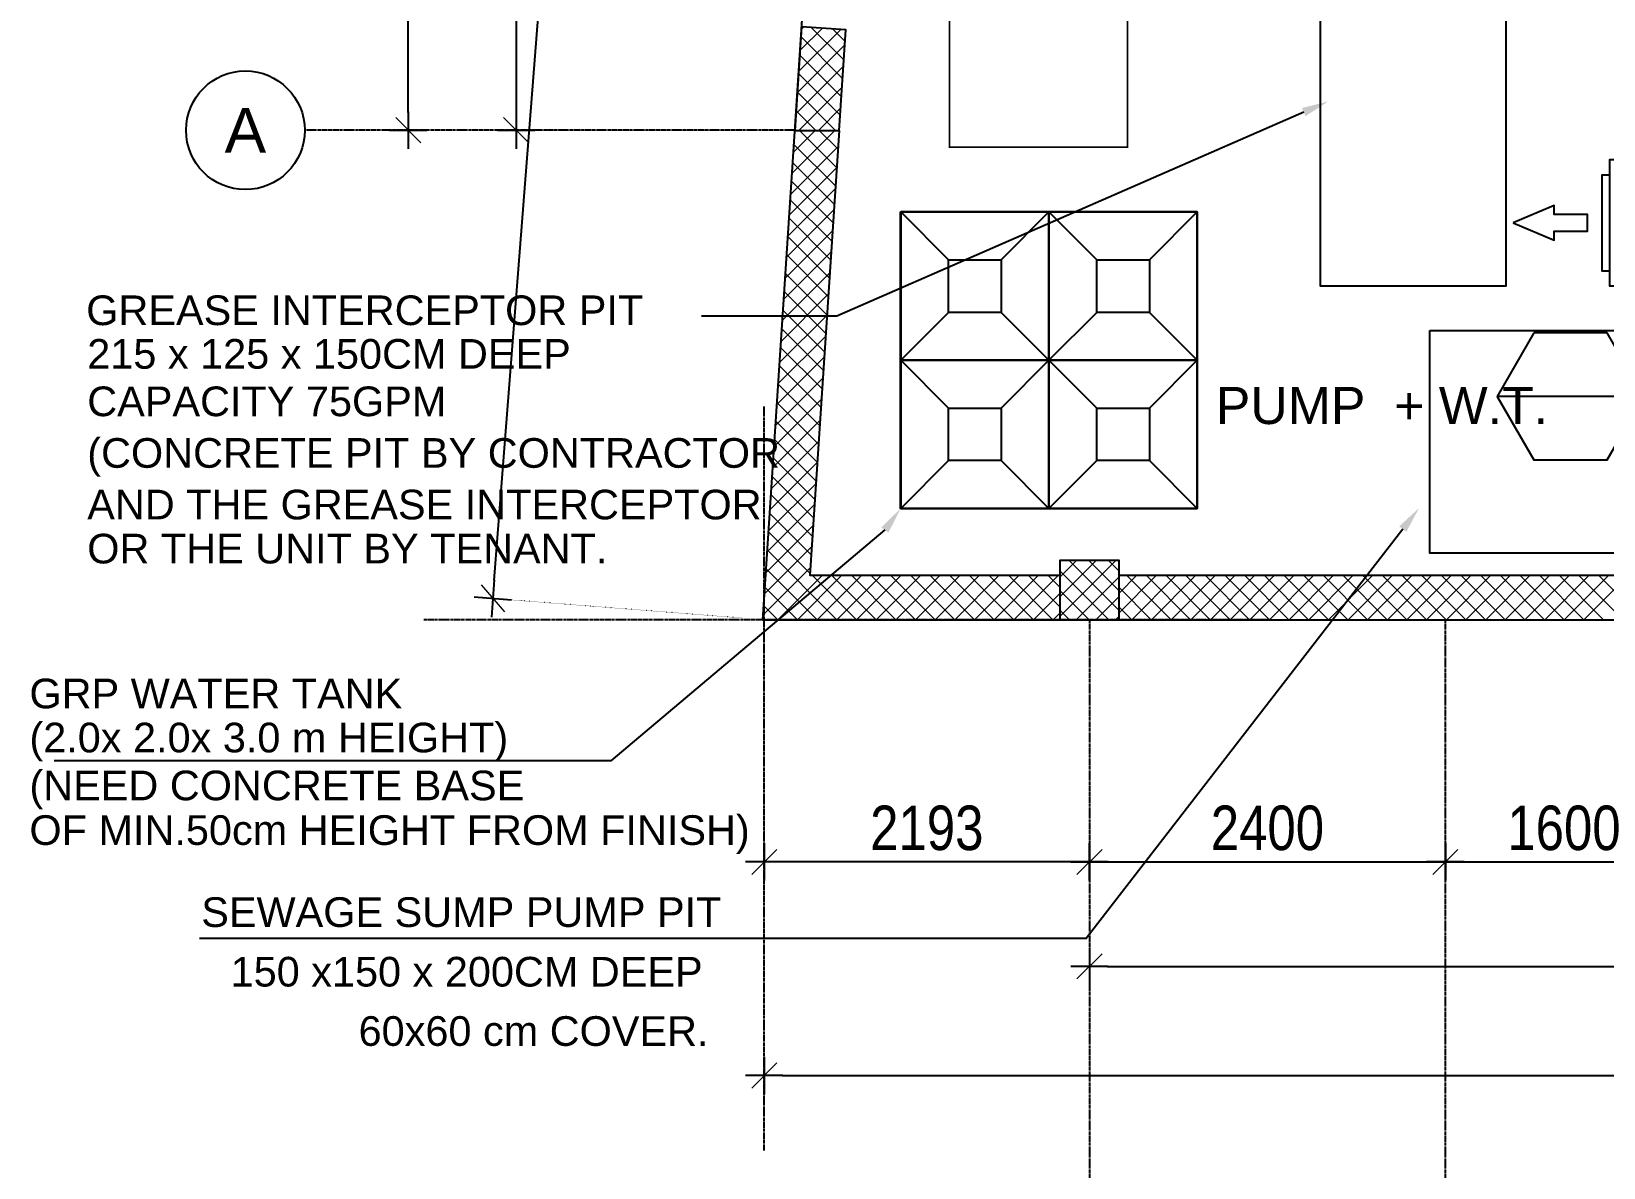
# Model space of a CAD drawing. Header units: inches. Extents: x 1152707 to 1351947, y 326920 to 480291.
# Drawn here: x 1180736 to 1191338, y 335866 to 343526 of the extents above; entities that cross this region are included whole.
import ezdxf
from ezdxf.enums import TextEntityAlignment as Align

# ---------------------------------------------------------------- set-up
doc = ezdxf.new("R2010")
doc.units = ezdxf.units.IN
doc.header["$MEASUREMENT"] = 0
for name, pattern in [('CENTER', [50.8, 31.75, -6.35, 6.35, -6.35]), ('DASHED', [19.05, 12.7, -6.35]), ('DOT2', [3.175, 0, -3.175])]:
    doc.linetypes.add(name, pattern=pattern)
doc.layers.add('A-HATCH CONCRETE', color=254, linetype='Continuous', lineweight=5)
for name, color, linetype in [('AC-Equipment', 2, 'Continuous'), ('Axis', 9, 'CENTER'), ('dim-axis', 15, 'Continuous'), ('FFNEW', 252, 'Continuous'), ('LGT ELEC', 252, 'Continuous'), ('P-FIRE-TXT', 181, 'Continuous'), ('P-PIPE-CWS', 80, 'Continuous'), ('P-PIPE-DRA', 40, 'Continuous'), ('S-COL', 210, 'Continuous'), ('S-WALL', 1, 'Continuous'), ('TEXT', 181, 'Continuous'), ('WS-PIPE-EQP', 6, 'Continuous')]:
    doc.layers.add(name, color=color, linetype=linetype)
doc.styles.add('AC_Duct', font='romans.shx', dxfattribs={"width": 0.8, "height": 0.2})
doc.styles.add('AC_Equipment', font='romans.shx', dxfattribs={"width": 0.75, "height": 0.3})
doc.styles.add('ARIAL', font='ARIALN.TTF')
doc.styles.add('style1', font='arial.ttf')
doc.dimstyles.new('DIM-100', dxfattribs={"dimscale": 150, "dimtxt": 2, "dimasz": 1, "dimexe": 0.75, "dimexo": 1, "dimgap": 0.5, "dimtad": 1, "dimdec": 0, "dimzin": 11, "dimdsep": 46, "dimtxsty": 'ARIAL', "dimblk": 'R', "dimcen": 2.5, "dimdle": 1, "dimclrd": 256, "dimclre": 256, "dimclrt": 256, "dimazin": 0, "dimtfac": 1, "dimtdec": 0, "dimtix": 1, "dimtmove": 2, "dimatfit": 3, "dimldrblk": 'R', "dimtolj": 1, "dimtzin": 3, "dimlwd": -1, "dimlwe": 13, "dimarcsym": 0})
pattern_1 = [(45, (1178477.49, -15519.69), (-66.29126, 66.29126), []), (135, (1178477.49, -15519.69), (-66.29126, -66.29126), [])]

# ---------------------------------------------------------------- blocks, each defined once
blk = doc.blocks.new('R')
for p, q in [((0, -1.05), (0, 1.05)), ((-1.05, 0), (1.05, 0))]:
    blk.add_line(p, q)
at = {"color": 4, "lineweight": 13}
blk.add_line((-0.707, -0.707), (0.707, 0.707), dxfattribs=at)
blk = doc.blocks.new('*D110')
at = {"layer": 'Defpoints', "color": 0, "transparency": 16777216}
for p in [(1422494, 561167), (1424094, 561167), (1424094, 560825)]:
    blk.add_point(p, dxfattribs=at)
at = {"layer": 'dim-axis', "color": 251, "linetype": 'DOT2', "lineweight": 13, "transparency": 16777216}
for p, q in [((1422494, 561017), (1422494, 560712)), ((1424094, 561017), (1424094, 560712))]:
    blk.add_line(p, q, dxfattribs=at)
at = {"layer": 'dim-axis', "color": 251, "transparency": 16777216}
blk.add_line((1422614, 560825), (1423974, 560825), dxfattribs=at)
at = {"layer": 'dim-axis', "color": 251, "transparency": 16777216, "xscale": 120, "yscale": 120, "zscale": 120, "rotation": 180}
blk.add_blockref('R', (1422494, 560825), dxfattribs=at)
at = {"layer": 'dim-axis', "color": 251, "transparency": 16777216, "xscale": 120, "yscale": 120, "zscale": 120}
blk.add_blockref('R', (1424094, 560825), dxfattribs=at)
at = {"layer": 'dim-axis', "color": 251, "transparency": 16777216, "insert": (1423294, 561053), "char_height": 300, "attachment_point": 5, "style": 'ARIAL'}
blk.add_mtext('\\A1;1600', dxfattribs=at)
blk = doc.blocks.new('*D124')
at = {"layer": 'Defpoints', "color": 0, "transparency": 16777216}
for p in [(1417876, 569809), (1416228, 565759), (1417876, 565759)]:
    blk.add_point(p, dxfattribs=at)
at = {"layer": 'dim-axis', "color": 251, "linetype": 'DOT2', "lineweight": 13, "transparency": 16777216}
for p, q in [((1417726, 569809), (1416115, 569809)), ((1417726, 565759), (1416115, 565759))]:
    blk.add_line(p, q, dxfattribs=at)
at = {"layer": 'dim-axis', "color": 251, "transparency": 16777216}
blk.add_line((1416228, 569689), (1416228, 565879), dxfattribs=at)
at = {"layer": 'dim-axis', "color": 251, "transparency": 16777216, "xscale": 120, "yscale": 120, "zscale": 120}
for p, rotation in [((1416228, 569809), 90), ((1416228, 565759), 270)]:
    blk.add_blockref('R', p, dxfattribs=dict(at, rotation=rotation))
at = {"layer": 'dim-axis', "color": 251, "transparency": 16777216, "insert": (1416000, 567784), "char_height": 300, "attachment_point": 5, "rotation": 90, "style": 'ARIAL'}
blk.add_mtext('\\A1;4050', dxfattribs=at)
blk = doc.blocks.new('*D132')
at = {"layer": 'Defpoints', "color": 0, "transparency": 16777216}
for p in [(1415500, 576009), (1415500, 576009), (1415500, 565759)]:
    blk.add_point(p, dxfattribs=at)
at = {"layer": 'dim-axis', "color": 251, "linetype": 'DOT2', "lineweight": 13, "transparency": 16777216}
for p, q in [((1415350, 576009), (1415388, 576009)), ((1415350, 565759), (1415388, 565759))]:
    blk.add_line(p, q, dxfattribs=at)
at = {"layer": 'dim-axis', "color": 251, "transparency": 16777216}
blk.add_line((1415500, 565879), (1415500, 575889), dxfattribs=at)
at = {"layer": 'dim-axis', "color": 251, "transparency": 16777216, "xscale": 120, "yscale": 120, "zscale": 120}
for p, rotation in [((1415500, 576009), 90), ((1415500, 565759), 270)]:
    blk.add_blockref('R', p, dxfattribs=dict(at, rotation=rotation))
at = {"layer": 'dim-axis', "color": 251, "transparency": 16777216, "insert": (1415272, 570884), "char_height": 300, "attachment_point": 5, "rotation": 90, "style": 'ARIAL'}
blk.add_mtext('\\A1;10250', dxfattribs=at)
blk = doc.blocks.new('*D133')
at = {"layer": 'Defpoints', "color": 0, "transparency": 16777216}
for p in [(1420094, 560045), (1468019, 560121), (1468019, 560045)]:
    blk.add_point(p, dxfattribs=at)
at = {"layer": 'dim-axis', "color": 251, "linetype": 'DOT2', "lineweight": 13, "transparency": 16777216}
for p, q in [((1420094, 560195), (1420094, 560233)), ((1468019, 560195), (1468019, 560233))]:
    blk.add_line(p, q, dxfattribs=at)
at = {"layer": 'dim-axis', "color": 251, "transparency": 16777216}
blk.add_line((1420214, 560121), (1467899, 560121), dxfattribs=at)
at = {"layer": 'dim-axis', "color": 251, "transparency": 16777216, "xscale": 120, "yscale": 120, "zscale": 120, "rotation": 180}
blk.add_blockref('R', (1420094, 560121), dxfattribs=at)
at = {"layer": 'dim-axis', "color": 251, "transparency": 16777216, "xscale": 120, "yscale": 120, "zscale": 120}
blk.add_blockref('R', (1468019, 560121), dxfattribs=at)
at = {"layer": 'dim-axis', "color": 251, "transparency": 16777216, "insert": (1444057, 560349), "char_height": 300, "attachment_point": 5, "style": 'ARIAL'}
blk.add_mtext('\\A1;47925', dxfattribs=at)
blk = doc.blocks.new('*D134')
at = {"layer": 'Defpoints', "color": 0, "transparency": 16777216}
for p in [(1468019, 559385), (1417901, 559309), (1468019, 559309)]:
    blk.add_point(p, dxfattribs=at)
at = {"layer": 'dim-axis', "color": 251, "linetype": 'DOT2', "lineweight": 13, "transparency": 16777216}
for p, q in [((1417901, 559459), (1417901, 559497)), ((1468019, 559459), (1468019, 559497))]:
    blk.add_line(p, q, dxfattribs=at)
at = {"layer": 'dim-axis', "color": 251, "transparency": 16777216}
blk.add_line((1418021, 559385), (1467899, 559385), dxfattribs=at)
at = {"layer": 'dim-axis', "color": 251, "transparency": 16777216, "xscale": 120, "yscale": 120, "zscale": 120, "rotation": 180}
blk.add_blockref('R', (1417901, 559385), dxfattribs=at)
at = {"layer": 'dim-axis', "color": 251, "transparency": 16777216, "xscale": 120, "yscale": 120, "zscale": 120}
blk.add_blockref('R', (1468019, 559385), dxfattribs=at)
at = {"layer": 'dim-axis', "color": 251, "transparency": 16777216, "insert": (1442960, 559613), "char_height": 300, "attachment_point": 5, "style": 'ARIAL'}
blk.add_mtext('\\A1;50118', dxfattribs=at)
blk = doc.blocks.new('*D107')
at = {"layer": 'Defpoints', "color": 0, "transparency": 16777216}
for p in [(1418810, 597585), (1420642, 597441), (1417901, 562459)]:
    blk.add_point(p, dxfattribs=at)
at = {"layer": 'dim-axis', "color": 251, "linetype": 'DOT2', "lineweight": 13, "transparency": 16777216}
for p, q in [((1420492, 597453), (1418698, 597594)), ((1417752, 562470), (1415957, 562611))]:
    blk.add_line(p, q, dxfattribs=at)
at = {"layer": 'dim-axis', "color": 251, "transparency": 16777216}
blk.add_line((1416079, 562722), (1418801, 597465), dxfattribs=at)
at = {"layer": 'dim-axis', "color": 251, "transparency": 16777216, "xscale": 120, "yscale": 120, "zscale": 120}
for p, rotation in [((1418810, 597585), 85.52071850426807), ((1416070, 562602), 265.5207185042681)]:
    blk.add_blockref('R', p, dxfattribs=dict(at, rotation=rotation))
at = {"layer": 'dim-axis', "color": 251, "transparency": 16777216, "insert": (1417212, 580111), "char_height": 300, "attachment_point": 5, "rotation": 85.5207, "style": 'ARIAL'}
blk.add_mtext('\\A1;35090', dxfattribs=at)
blk = doc.blocks.new('*D108')
at = {"layer": 'Defpoints', "color": 0, "transparency": 16777216}
for p in [(1420094, 561773), (1417901, 561388), (1417901, 560825)]:
    blk.add_point(p, dxfattribs=at)
at = {"layer": 'dim-axis', "color": 251, "linetype": 'DOT2', "lineweight": 13, "transparency": 16777216}
for p, q in [((1420094, 561623), (1420094, 560712)), ((1417901, 561238), (1417901, 560712))]:
    blk.add_line(p, q, dxfattribs=at)
at = {"layer": 'dim-axis', "color": 251, "transparency": 16777216}
blk.add_line((1419974, 560825), (1418021, 560825), dxfattribs=at)
at = {"layer": 'dim-axis', "color": 251, "transparency": 16777216, "xscale": 120, "yscale": 120, "zscale": 120, "rotation": 180}
blk.add_blockref('R', (1417901, 560825), dxfattribs=at)
at = {"layer": 'dim-axis', "color": 251, "transparency": 16777216, "xscale": 120, "yscale": 120, "zscale": 120}
blk.add_blockref('R', (1420094, 560825), dxfattribs=at)
at = {"layer": 'dim-axis', "color": 251, "transparency": 16777216, "insert": (1418997, 561053), "char_height": 300, "attachment_point": 5, "style": 'ARIAL'}
blk.add_mtext('\\A1;2193', dxfattribs=at)
blk = doc.blocks.new('*D142')
at = {"layer": 'Defpoints', "color": 0, "transparency": 16777216}
for p in [(1420094, 561773), (1422494, 561773), (1422494, 560825)]:
    blk.add_point(p, dxfattribs=at)
at = {"layer": 'dim-axis', "color": 251, "linetype": 'DOT2', "lineweight": 13, "transparency": 16777216}
for p, q in [((1420094, 561623), (1420094, 560712)), ((1422494, 561623), (1422494, 560712))]:
    blk.add_line(p, q, dxfattribs=at)
at = {"layer": 'dim-axis', "color": 251, "transparency": 16777216}
blk.add_line((1420214, 560825), (1422374, 560825), dxfattribs=at)
at = {"layer": 'dim-axis', "color": 251, "transparency": 16777216, "xscale": 120, "yscale": 120, "zscale": 120, "rotation": 180}
blk.add_blockref('R', (1420094, 560825), dxfattribs=at)
at = {"layer": 'dim-axis', "color": 251, "transparency": 16777216, "xscale": 120, "yscale": 120, "zscale": 120}
blk.add_blockref('R', (1422494, 560825), dxfattribs=at)
at = {"layer": 'dim-axis', "color": 251, "transparency": 16777216, "insert": (1421294, 561053), "char_height": 300, "attachment_point": 5, "style": 'ARIAL'}
blk.add_mtext('\\A1;2400', dxfattribs=at)
blk = doc.blocks.new('SWDFHGTRD')
at = {"layer": 'A-HATCH CONCRETE'}
h = blk.add_hatch(dxfattribs=at)
h.set_pattern_fill('ANSI37', color=254, scale=750)
h.set_pattern_definition(pattern_1)
h.paths.add_polyline_path([(1185883, 396267), (1186183, 396267), (1186228, 396946), (1185928, 396966)])
h = blk.add_hatch(dxfattribs=at)
h.set_pattern_fill('ANSI37', color=254, scale=750)
h.set_pattern_definition(pattern_1)
h.paths.add_polyline_path([(1187671, 392967), (1188071, 392967), (1188071, 393367), (1187671, 393367)])
at = {"layer": 'A-HATCH CONCRETE', "color": 254, "linetype": 'Continuous'}
for p, q in [((1185925, 396921), (1185925, 396922)), ((1186222, 396867), (1186223, 396867)), ((1186224, 396888), (1186223, 396888)), ((1185917, 396797), (1185917, 396797)), ((1185919, 396829), (1185919, 396829)), ((1186216, 396763), (1186215, 396764)), ((1185909, 396687), (1185910, 396687)), ((1185909, 396672), (1185909, 396673)), ((1186208, 396639), (1186207, 396640)), ((1186213, 396725), (1186213, 396725)), ((1185901, 396548), (1185900, 396548)), ((1185900, 396545), (1185901, 396546)), ((1186203, 396583), (1186204, 396583)), ((1185893, 396423), (1185892, 396424)), ((1186194, 396441), (1186195, 396442)), ((1186199, 396515), (1186199, 396515)), ((1185891, 396403), (1185892, 396404)), ((1186191, 396390), (1186191, 396391)), ((1185863, 395977), (1186153, 396267)), ((1185872, 396119), (1186020, 396267)), ((1185882, 396261), (1185888, 396267)), ((1185885, 396299), (1185884, 396300)), ((1186166, 396017), (1185916, 396267)), ((1186174, 396142), (1186049, 396267)), ((1186183, 396266), (1186182, 396267)), ((1186185, 396299), (1186185, 396300)), ((1185854, 395835), (1186175, 396157)), ((1186158, 395893), (1185876, 396175)), ((1185844, 395694), (1186166, 396015)), ((1186150, 395769), (1185868, 396051)), ((1186142, 395644), (1185860, 395926)), ((1185835, 395552), (1186157, 395873)), ((1186134, 395520), (1185851, 395802)), ((1185826, 395410), (1186148, 395732)), ((1185816, 395268), (1186138, 395590)), ((1186125, 395395), (1185843, 395677)), ((1186117, 395271), (1185835, 395553)), ((1185807, 395126), (1186129, 395448)), ((1186109, 395146), (1185827, 395429)), ((1185798, 394984), (1186120, 395306)), ((1186101, 395022), (1185819, 395304)), ((1185789, 394842), (1186110, 395164)), ((1186093, 394898), (1185811, 395180)), ((1186085, 394773), (1185803, 395055)), ((1185779, 394700), (1186101, 395022)), ((1185770, 394559), (1186092, 394880)), ((1186077, 394649), (1185794, 394931)), ((1185761, 394417), (1186082, 394738)), ((1186068, 394524), (1185786, 394806)), ((1186060, 394400), (1185778, 394682)), ((1185751, 394275), (1186073, 394596)), ((1186052, 394275), (1185770, 394558)), ((1185742, 394133), (1186064, 394455)), ((1186044, 394151), (1185762, 394433)), ((1185733, 393991), (1186055, 394313)), ((1186036, 394027), (1185754, 394309)), ((1185724, 393849), (1186045, 394171)), ((1186028, 393902), (1185745, 394184)), ((1185714, 393707), (1186036, 394029)), ((1186019, 393778), (1185737, 394060)), ((1185705, 393565), (1186027, 393887)), ((1186011, 393653), (1185729, 393935)), ((1186003, 393529), (1185721, 393811)), ((1185696, 393423), (1186017, 393745)), ((1185995, 393404), (1185713, 393687)), ((1185686, 393282), (1186008, 393603)), ((1185987, 393280), (1185705, 393562)), ((1185677, 393140), (1185999, 393461)), ((1186167, 392967), (1185697, 393438)), ((1185668, 392998), (1185989, 393320)), ((1186034, 392967), (1185688, 393313)), ((1185770, 392967), (1186070, 393267)), ((1185902, 392967), (1186202, 393267)), ((1186300, 392967), (1186000, 393267)), ((1186035, 392967), (1186335, 393267)), ((1186432, 392967), (1186132, 393267)), ((1186168, 392967), (1186468, 393267)), ((1186565, 392967), (1186265, 393267)), ((1186300, 392967), (1186600, 393267)), ((1186697, 392967), (1186397, 393267)), ((1186433, 392967), (1186733, 393267)), ((1186830, 392967), (1186530, 393267)), ((1186565, 392967), (1186865, 393267)), ((1186963, 392967), (1186663, 393267)), ((1186698, 392967), (1186998, 393267)), ((1187095, 392967), (1186795, 393267)), ((1186830, 392967), (1187130, 393267)), ((1187228, 392967), (1186928, 393267)), ((1186963, 392967), (1187263, 393267)), ((1187360, 392967), (1187060, 393267)), ((1187096, 392967), (1187396, 393267)), ((1187493, 392967), (1187193, 393267)), ((1187228, 392967), (1187528, 393267)), ((1187625, 392967), (1187325, 393267)), ((1187361, 392967), (1187661, 393267)), ((1187671, 393054), (1187458, 393267)), ((1187671, 393187), (1187591, 393267)), ((1188071, 393147), (1188191, 393267)), ((1188071, 393015), (1188324, 393267)), ((1188421, 392967), (1188121, 393267)), ((1188156, 392967), (1188456, 393267)), ((1188553, 392967), (1188253, 393267)), ((1188289, 392967), (1188589, 393267)), ((1188686, 392967), (1188386, 393267)), ((1188421, 392967), (1188721, 393267)), ((1188819, 392967), (1188519, 393267)), ((1188554, 392967), (1188854, 393267)), ((1188951, 392967), (1188651, 393267)), ((1188687, 392967), (1188987, 393267)), ((1189084, 392967), (1188784, 393267)), ((1188819, 392967), (1189119, 393267)), ((1189216, 392967), (1188916, 393267)), ((1188952, 392967), (1189252, 393267)), ((1189349, 392967), (1189049, 393267)), ((1189084, 392967), (1189384, 393267)), ((1189482, 392967), (1189182, 393267)), ((1189217, 392967), (1189517, 393267)), ((1189614, 392967), (1189314, 393267)), ((1189350, 392967), (1189650, 393267)), ((1189747, 392967), (1189447, 393267)), ((1189482, 392967), (1189782, 393267)), ((1189879, 392967), (1189579, 393267)), ((1189615, 392967), (1189915, 393267)), ((1190012, 392967), (1189712, 393267)), ((1189747, 392967), (1190047, 393267)), ((1190144, 392967), (1189844, 393267)), ((1189880, 392967), (1190180, 393267)), ((1190277, 392967), (1189977, 393267)), ((1190012, 392967), (1190312, 393267)), ((1190410, 392967), (1190110, 393267)), ((1190145, 392967), (1190445, 393267)), ((1190542, 392967), (1190242, 393267)), ((1190278, 392967), (1190578, 393267)), ((1190675, 392967), (1190375, 393267)), ((1190410, 392967), (1190710, 393267)), ((1190807, 392967), (1190507, 393267)), ((1190543, 392967), (1190843, 393267)), ((1190940, 392967), (1190640, 393267)), ((1190675, 392967), (1190975, 393267)), ((1191073, 392967), (1190773, 393267)), ((1190808, 392967), (1191108, 393267)), ((1191205, 392967), (1190905, 393267)), ((1190941, 392967), (1191241, 393267)), ((1191338, 392967), (1191038, 393267)), ((1191073, 392967), (1191373, 393267)), ((1191470, 392967), (1191170, 393267)), ((1191206, 392967), (1191506, 393267)), ((1191603, 392967), (1191303, 393267)), ((1185902, 392967), (1185680, 393189)), ((1187493, 392967), (1187671, 393145)), ((1188288, 392967), (1188071, 393185)), ((1185769, 392967), (1185672, 393064)), ((1188156, 392967), (1188071, 393052)), ((1187626, 392967), (1187671, 393012))]:
    blk.add_line(p, q, dxfattribs=at)
at = {"layer": 'P-PIPE-CWS', "color": 254}
for p, q in [((1186598, 395718), (1186920, 395395)), ((1187598, 395718), (1187275, 395395)), ((1187598, 395718), (1187920, 395395)), ((1188598, 395718), (1188275, 395395)), ((1186920, 395040), (1186598, 394718)), ((1187275, 395040), (1187598, 394718)), ((1187920, 395040), (1187598, 394718)), ((1188275, 395040), (1188598, 394718)), ((1186598, 394718), (1186920, 394395)), ((1187598, 394718), (1187275, 394395)), ((1187598, 394718), (1187920, 394395)), ((1188598, 394718), (1188275, 394395)), ((1186920, 394040), (1186598, 393718)), ((1187275, 394040), (1187598, 393718)), ((1187920, 394040), (1187598, 393718)), ((1188275, 394040), (1188598, 393718))]:
    blk.add_line(p, q, dxfattribs=at)
at = {"layer": 'P-PIPE-CWS', "color": 254, "transparency": 33554687}
blk.add_lwpolyline([(1186597, 395718), (1188597, 395718), (1188597, 393718), (1186597, 393718)], close=True, dxfattribs=at)
blk.add_lwpolyline([(1186597, 395718), (1188597, 395718), (1188597, 393718), (1186597, 393718)], close=True, dxfattribs=at)
at = {"layer": 'P-PIPE-CWS', "color": 254}
for points in [[(1186598, 394718), (1187598, 394718), (1187598, 395718), (1186598, 395718)], [(1187598, 394718), (1188598, 394718), (1188598, 395718), (1187598, 395718)], [(1187275, 395395), (1187275, 395040), (1186920, 395040), (1186920, 395395)], [(1188275, 395395), (1188275, 395040), (1187920, 395040), (1187920, 395395)], [(1186598, 393718), (1187598, 393718), (1187598, 394718), (1186598, 394718)], [(1187598, 393718), (1188598, 393718), (1188598, 394718), (1187598, 394718)], [(1187275, 394395), (1187275, 394040), (1186920, 394040), (1186920, 394395)], [(1188275, 394395), (1188275, 394040), (1187920, 394040), (1187920, 394395)]]:
    blk.add_lwpolyline(points, close=True, dxfattribs=at)
at = {"layer": 'P-PIPE-DRA', "color": 254, "ltscale": 0.1}
for points in [[(1189430, 397367), (1190680, 397367), (1190680, 395217), (1189430, 395217)], [(1190167, 394917), (1191667, 394917), (1191667, 393417), (1190167, 393417)]]:
    blk.add_lwpolyline(points, close=True, dxfattribs=at)
for points in [[(1189316, 396390), (1186167, 395014), (1185255, 395014)], [(1186491, 393573), (1184642, 392016), (1180889, 392016)], [(1189984, 393579), (1187848, 390819), (1181870, 390819)]]:
    blk.add_lwpolyline(points, dxfattribs=at)
for points in [[(1189304, 396418), (1189481, 396462), (1189328, 396363)], [(1186467, 393590), (1186598, 393718), (1186515, 393555)], [(1189960, 393597), (1190094, 393721), (1190008, 393560)]]:
    blk.add_solid(points, dxfattribs=at)
at = {"layer": 'S-COL', "color": 254}
blk.add_lwpolyline([(1185883, 396267), (1186183, 396267), (1186228, 396946), (1185928, 396966)], close=True, dxfattribs=at)
at = {"layer": 'S-COL', "color": 254, "linetype": 'ByBlock'}
blk.add_lwpolyline([(1187671, 392967), (1188071, 392967), (1188071, 393367), (1187671, 393367)], close=True, dxfattribs=at)
at = {"layer": 'S-WALL', "color": 254}
for points in [[(1187961, 427993), (1187961, 427993), (1185666, 392967), (1235796, 392967), (1237587, 420910), (1223622, 422903)], [(1186183, 396267), (1185986, 393267), (1187671, 393267)], [(1188071, 393267), (1191671, 393267)]]:
    blk.add_lwpolyline(points, dxfattribs=at)
at = {"layer": 'WS-PIPE-EQP', "color": 254, "linetype": 'DASHED', "ltscale": 20, "const_width": 10}
blk.add_lwpolyline([(1186927, 396154), (1188127, 396154), (1188127, 397454), (1186927, 397454)], close=True, dxfattribs=at)
at = {"layer": 'P-FIRE-TXT', "color": 254, "style": 'style1'}
for s, p in [('GREASE INTERCEPTOR PIT', (1181105, 394954)), ('215 x 125 x 150CM DEEP', (1181112, 394660)), ('CAPACITY 75GPM', (1181112, 394340)), ('(CONCRETE PIT BY CONTRACTOR', (1181112, 393992)), ('AND THE GREASE INTERCEPTOR ', (1181112, 393644)), ('OR THE UNIT BY TENANT.', (1181112, 393347)), ('GRP WATER TANK', (1180722, 392370)), ('(2.0x 2.0x 3.0 m HEIGHT)', (1180722, 392073)), ('(NEED CONCRETE BASE', (1180722, 391750)), ('OF MIN.50cm HEIGHT FROM FINISH)', (1180722, 391449)), ('SEWAGE SUMP PUMP PIT', (1181881, 390896)), ('150 x150 x 200CM DEEP', (1182079, 390494)), ('60x60 cm COVER.', (1182942, 390094))]:
    blk.add_text(s, height=200, dxfattribs=at).set_placement(p)
at = {"layer": 'TEXT', "color": 254, "ltscale": 0.5, "insert": (1188723, 394537), "char_height": 250, "width": 4139.91, "attachment_point": 1, "style": 'style1'}
blk.add_mtext('PUMP  + W.T.', dxfattribs=at)
blk = doc.blocks.new('MSU')
at = {"layer": 'AC-Equipment', "color": 252, "ltscale": 0.02}
for points in [[(0.05, -0.425), (0.4, -0.425), (0.4, 0.425), (0.05, 0.425)], [(1.05, 0), (0.775, 0.11625), (0.775, 0.05625), (0.55, 0.05625), (0.55, -0.05625), (0.775, -0.05625), (0.775, -0.11625)]]:
    blk.add_lwpolyline(points, close=True, dxfattribs=at)
blk.add_lwpolyline([(0.4, 0.325), (0.45, 0.325), (0.45, -0.325), (0.4, -0.325)], dxfattribs=at)
blk = doc.blocks.new('A$C00FA4E35')
at = {"color": 252, "linetype": 'Continuous', "ltscale": 100}
blk.add_line((19135.528, 4286.348), (18145.218, 4286.348), dxfattribs=at)
blk.add_lwpolyline([(18392.795, 4715.164), (18145.218, 4286.348), (18392.795, 3857.531), (18887.95, 3857.531), (19135.528, 4286.348), (18887.95, 4715.164)], close=True, dxfattribs=at)
at = {"layer": 'AC-Equipment', "color": 252, "linetype": 'Continuous', "xscale": 1000.00000023283, "yscale": 1000.00000023283, "zscale": 1000.00000023283, "rotation": 180}
blk.add_blockref('MSU', (19303.985, 5456.196), dxfattribs=at)
at = {"color": 252, "linetype": 'Continuous', "ltscale": 100}
for tag, height, style, width, p in [('AHU', 288, 'AC_Equipment', 0.75, (56884.46, 22822.455)), ('B.03', 240, 'AC_Equipment', 0.7, (56884.46, 22467.255)), ('AHU', 288, 'AC_Equipment', 0.75, (63011.551, 19982.621)), ('200', 200, 'AC_Duct', 0.7, (62072.937, 19668.014)), ('B.01', 240, 'AC_Equipment', 0.7, (63011.551, 19627.421)), ('150', 200, 'AC_Duct', 0.7, (54936.662, 19610.001)), ('AHU', 288, 'AC_Equipment', 0.75, (24436.928, 17572.269)), ('B.04', 240, 'AC_Equipment', 0.7, (24436.928, 17217.069)), ('EF', 288, 'AC_Equipment', 0.75, (13361.997, 10940.286)), ('01', 240, 'AC_Equipment', 0.7, (13361.997, 10585.086)), ('AHU', 288, 'AC_Equipment', 0.75, (62113.318, 8777.511)), ('200', 200, 'AC_Duct', 0.7, (61069.801, 8536.962)), ('B.02', 240, 'AC_Equipment', 0.7, (62113.318, 8422.311)), ('MSU', 288, 'AC_Equipment', 0.75, (18640.373, 4334.348)), ('B.01', 240, 'AC_Equipment', 0.7, (18640.373, 3979.148))]:
    blk.add_attdef(tag, text='', height=height, dxfattribs=dict(at, style=style, width=width)).set_placement(p, align=Align.CENTER)
blk = doc.blocks.new('SGSR')
at = {"layer": 'Axis', "color": 251, "ltscale": 0.5}
for p, q in [((1418105.4, 565758.6), (1414801.5, 565758.6)), ((1417901.1, 558879.5), (1417901.1, 563896)), ((1421311.4, 562458.6), (1415604.8, 562458.6)), ((1420093.8, 562458.6), (1420093.8, 558571.5)), ((1422493.8, 562458.6), (1422493.8, 558571.5))]:
    blk.add_line(p, q, dxfattribs=at)
at = {"layer": 'Axis', "color": 251, "linetype": 'Continuous'}
blk.add_circle((1414401.5, 565758.6), 400, dxfattribs=at)
at = {"layer": 'S-WALL', "color": 251}
blk.add_lwpolyline([(1417889.2, 562458.6), (1468019.2, 562458.6), (1469810.8, 590401.2), (1420184.3, 597484.1)], close=True, dxfattribs=at)
at = {"layer": 'Axis', "color": 251, "linetype": 'Continuous', "style": 'style1'}
blk.add_text('A', height=300, dxfattribs=at).set_placement((1414401.5, 565758.6), align=Align.MIDDLE)
at = {"layer": 'dim-axis', "color": 251}
for p1, p2, distance, picture, middle in [((1417901.1, 562458.6), (1420641.6, 597441.4), 1837.1, '*D107', (1417212.3, 580111.3)), ((1415500.2, 565758.6), (1415500.2, 576008.6), 0, '*D132', (1415272, 570883.6)), ((1420093.8, 560045.2), (1468019.2, 560045.2), 75.8, '*D133', (1444056.5, 560349.2)), ((1417901.1, 559308.9), (1468019.2, 559308.9), 75.8, '*D134', (1442960.1, 559612.8))]:
    dim = blk.add_aligned_dim(p1=p1, p2=p2, distance=distance, dimstyle='DIM-100', override={"dimasz": 0.8, "dimclrd": 251, "dimclre": 251, "dimclrt": 251}, dxfattribs=at)
    dim.commit()
    dim.dimension.update_dxf_attribs({"geometry": picture, "text_midpoint": middle})
for base, p1, p2, angle, picture, middle in [((1416227.7, 565758.6), (1417876.4, 569808.6), (1417876.4, 565758.6), 90, '*D124', (1415999.6, 567783.6)), ((1417901.1, 560824.5), (1420093.8, 561772.7), (1417901.1, 561387.8), 180, '*D108', (1418997.5, 561052.7)), ((1422493.8, 560824.5), (1420093.8, 561772.7), (1422493.8, 561772.7), 180, '*D142', (1421293.8, 561052.7))]:
    dim = blk.add_linear_dim(base=base, p1=p1, p2=p2, angle=angle, dimstyle='DIM-100', override={"dimasz": 0.8, "dimclrd": 251, "dimclre": 251, "dimclrt": 251}, dxfattribs=at)
    dim.commit()
    dim.dimension.update_dxf_attribs({"geometry": picture, "text_midpoint": middle})
dim = blk.add_linear_dim(base=(1424093.8, 560824.5), p1=(1422493.8, 561167.4), p2=(1424093.8, 561167.4), dimstyle='DIM-100', override={"dimasz": 0.8, "dimclrd": 251, "dimclre": 251, "dimclrt": 251}, dxfattribs=at)
dim.commit()
dim.dimension.update_dxf_attribs({"geometry": '*D110', "text_midpoint": (1423293.8, 561052.7)})

msp = doc.modelspace()

# ---------------------------------------------------------------- block references
at = {"color": 252, "linetype": 'Continuous', "ltscale": 100}
msp.add_blockref('A$C00FA4E35', (1172475, 336779), dxfattribs=at)
at = {"layer": 'FFNEW', "color": 6, "linetype": 'Continuous'}
msp.add_blockref('SGSR', (-232223, -222899), dxfattribs=at)
at = {"layer": 'LGT ELEC', "color": 252, "linetype": 'Continuous'}
msp.add_blockref('SWDFHGTRD', (0, -53408), dxfattribs=at)

doc.saveas('drawing.dxf')
